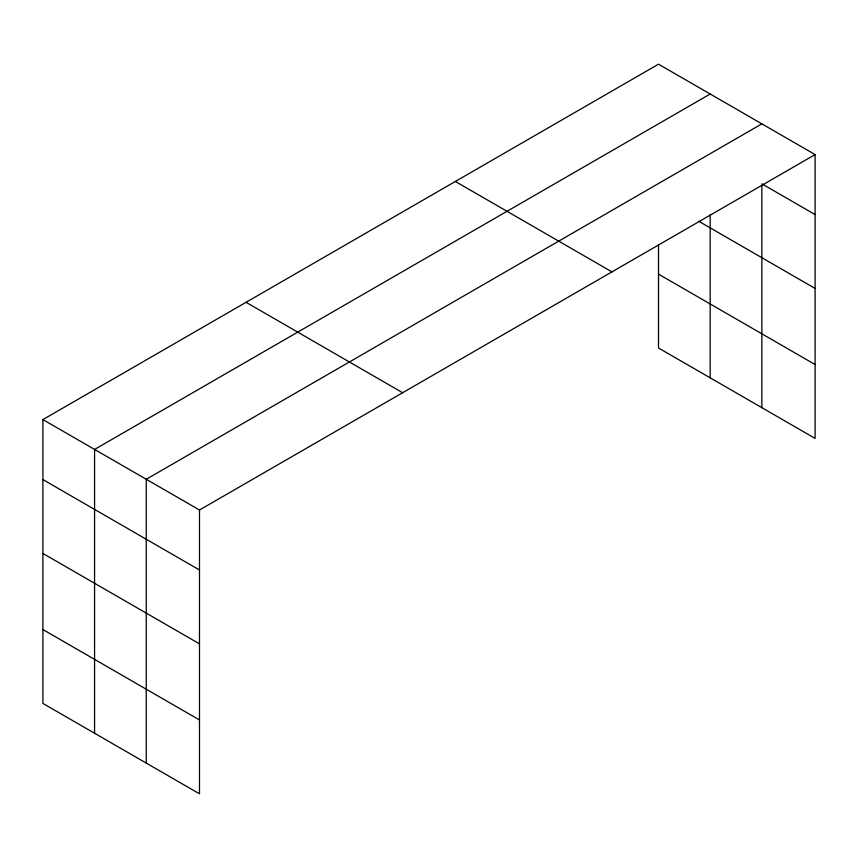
<?xml version="1.0" encoding="UTF-8"?>
<svg xmlns="http://www.w3.org/2000/svg" width="858" height="858" viewBox="0 0 858 858"><rect width="100%" height="100%" fill="white"/><g stroke="black" fill="none" stroke-linecap="round" stroke-linejoin="round"><path stroke-width="1.29" d="M42.9 419.594L199.496 510.006L199.496 793.822L42.9 703.41L42.9 419.594L658.504 64.178L815.1 154.59L815.1 438.406L658.504 347.994L658.504 244.755M710.177 94.015L94.573 449.431L94.573 733.247M761.861 123.852L146.257 479.268L146.257 763.084M199.496 510.006L815.1 154.59M761.861 183.837L815.1 214.575M698.691 221.235L815.1 288.438M658.504 274.131L815.1 364.543M455.351 181.467L611.947 271.879M246.053 302.306L402.649 392.717M42.9 479.579L199.496 569.991M42.9 553.442L199.496 643.854M42.9 629.547L199.496 719.959M761.861 185.156L761.861 407.668M710.177 214.672L710.177 377.831"/></g></svg>
